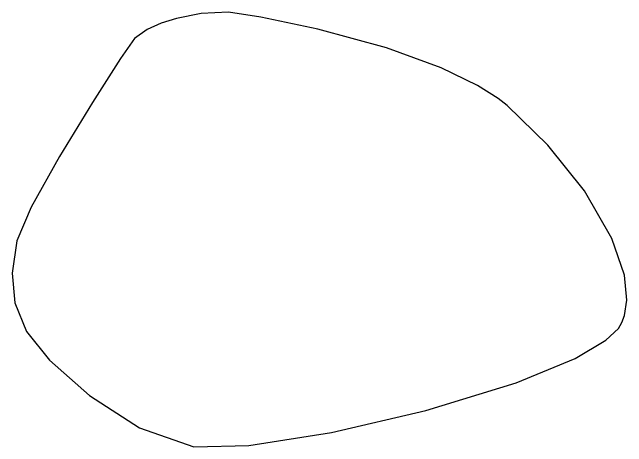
# Model space of a CAD drawing. Header units: metres. Extents: x 729358 to 732680, y 1423022 to 1426117.
# Drawn here: x 731501.776 to 731506.739, y 1424418.228 to 1424421.735 of the extents above; entities that cross this region are included whole.
import ezdxf

# ---------------------------------------------------------------- set-up
doc = ezdxf.new("R2010")
doc.units = ezdxf.units.M
doc.header["$MEASUREMENT"] = 0
doc.layers.add('ACAD_WHA ล่าสุด_พิกัดโครงการ$0$C-TOPO-MINR', color=8, linetype='Continuous')

msp = doc.modelspace()

# ---------------------------------------------------------------- linework, layer by layer
at = {"layer": 'ACAD_WHA ล่าสุด_พิกัดโครงการ$0$C-TOPO-MINR', "color": 8, "linetype": 'Continuous', "lineweight": -3, "extrusion": (-1.32336e-07, 8.68819e-08, 1), "elevation": 87.0002}
msp.add_lwpolyline([(731505.7726, 1424420.9828), (731505.7011, 1424421.0389), (731505.5349, 1424421.1447), (731505.2407, 1424421.2876), (731504.7997, 1424421.4482), (731504.2453, 1424421.5999), (731503.7849, 1424421.696), (731503.5229, 1424421.7353), (731503.3024, 1424421.7262), (731503.1031, 1424421.686), (731502.9788, 1424421.6488), (731502.8643, 1424421.5966), (731502.7633, 1424421.5246), (731502.6505, 1424421.3616), (731502.4233, 1424421.0067), (731502.1574, 1424420.5699), (731501.9284, 1424420.1614), (731501.8119, 1424419.8911), (731501.7757, 1424419.6301), (731501.796, 1424419.3888), (731501.8904, 1424419.1571), (731502.0772, 1424418.9282), (731502.3982, 1424418.6419), (731502.8031, 1424418.381), (731503.2416, 1424418.2284), (731503.6872, 1424418.2378), (731504.3548, 1424418.3438), (731505.1171, 1424418.5212), (731505.847, 1424418.7448), (731506.322, 1424418.9401), (731506.5721, 1424419.0877), (731506.673, 1424419.1836), (731506.7006, 1424419.2302), (731506.7205, 1424419.2871), (731506.7395, 1424419.4101), (731506.7208, 1424419.6135), (731506.6199, 1424419.909), (731506.3979, 1424420.2929), (731506.1034, 1424420.662), (731505.7726, 1424420.9828)], close=True, dxfattribs=at)

doc.saveas('drawing.dxf')
